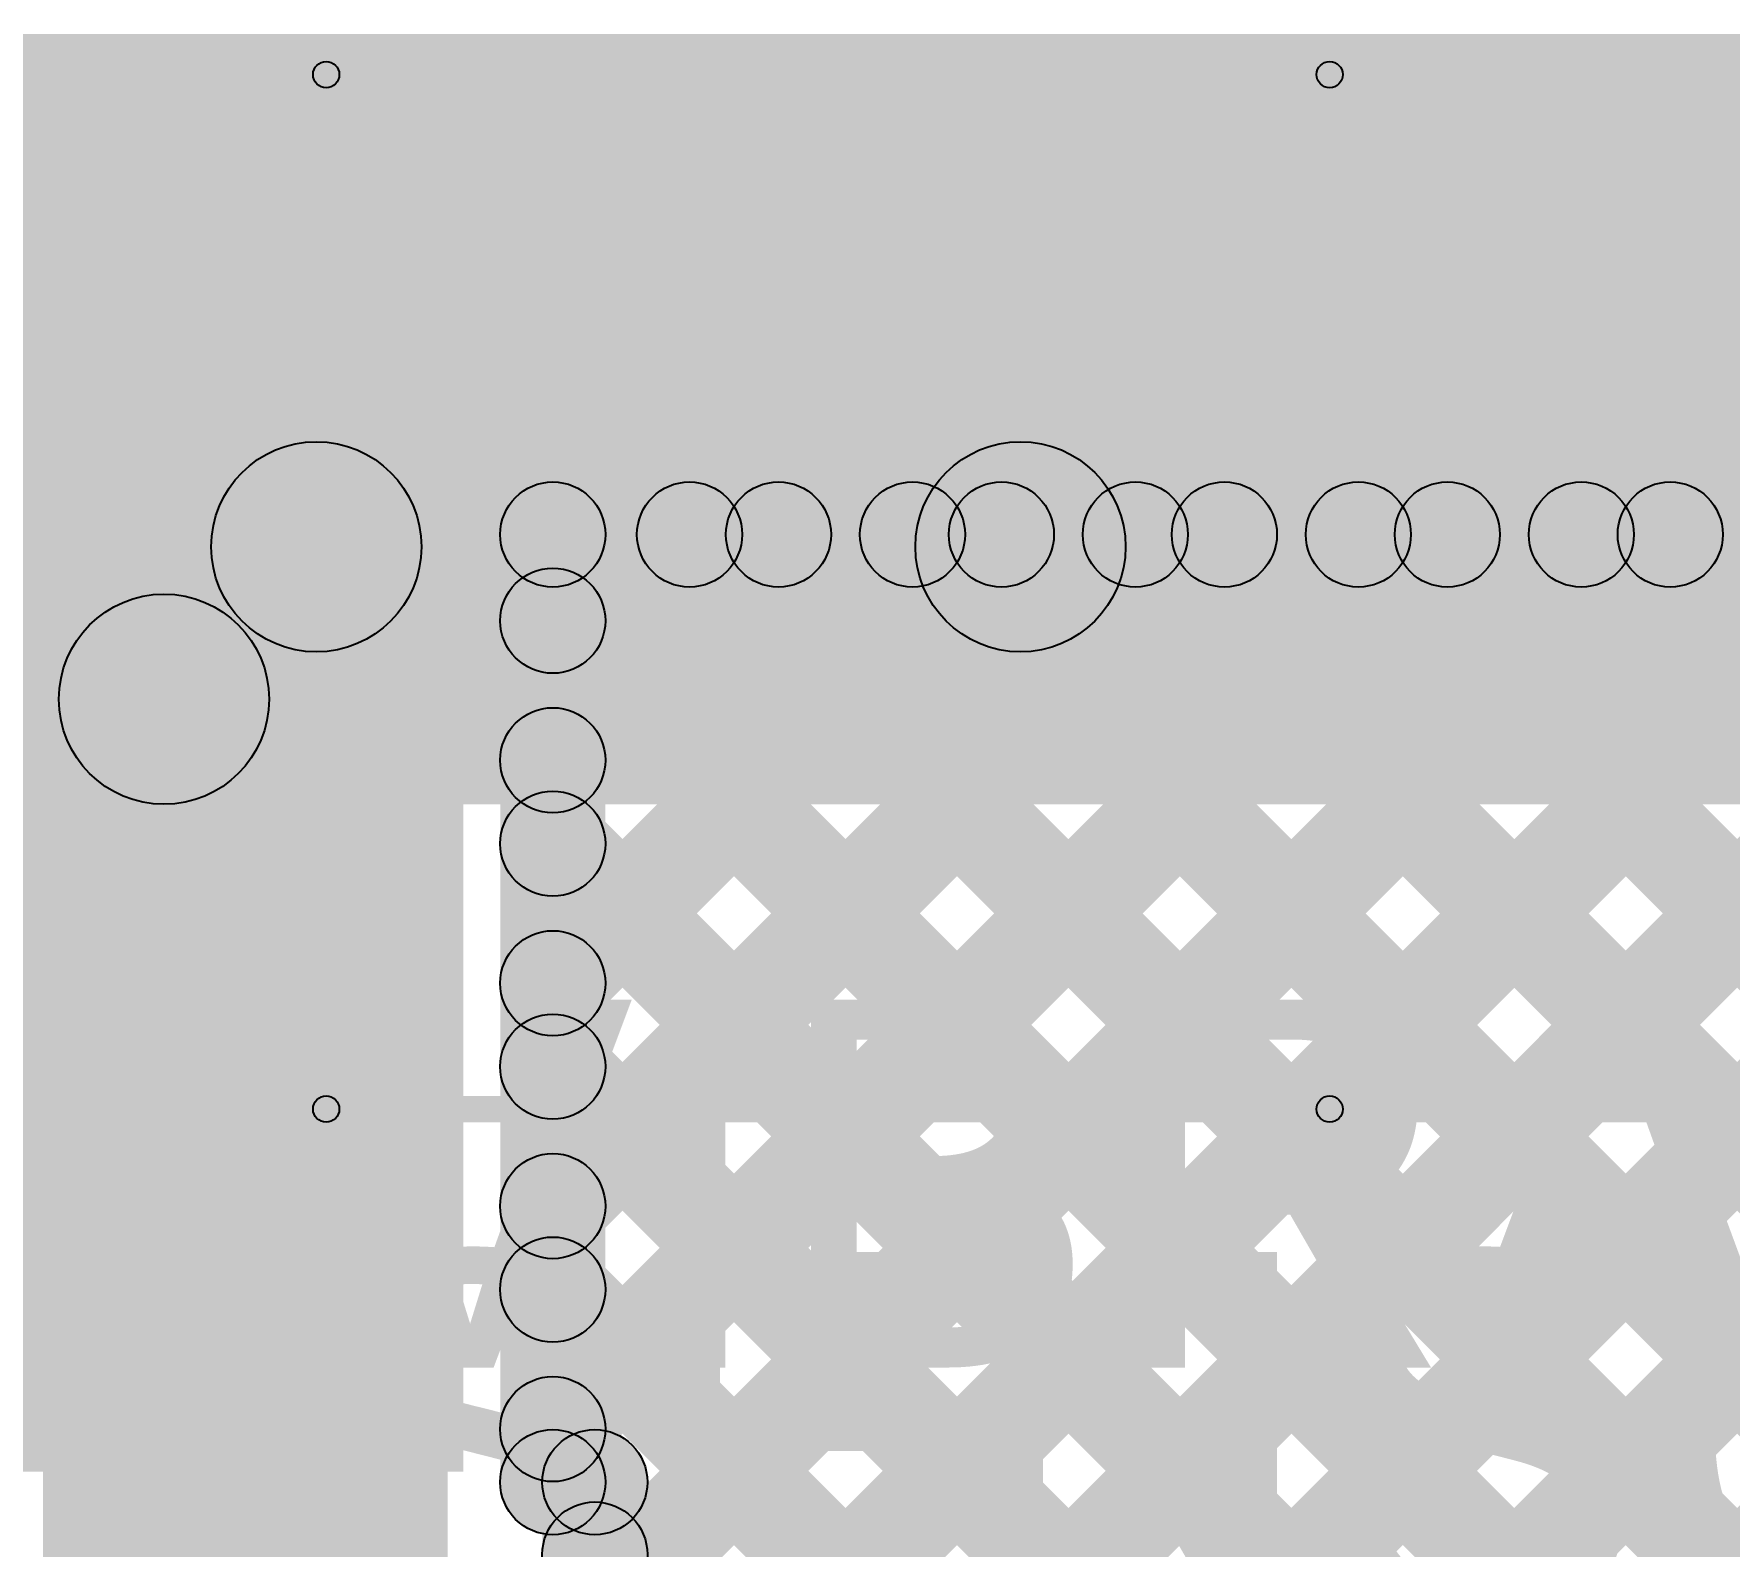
# Model space of a CAD drawing. Header units: millimetres. Extents: x 1.65 to 3.65, y 2.62 to 4.07.
# Drawn here: x 2.9002 to 3.2229, y 3.7828 to 4.0706 of the extents above; entities that cross this region are included whole.
import ezdxf

# ---------------------------------------------------------------- set-up
doc = ezdxf.new("R2010")
doc.units = ezdxf.units.MM
doc.header["$MEASUREMENT"] = 0
for name, color, linetype in [('BottomLayer', 5, 'Continuous'), ('TopLayer', 1, 'Continuous'), ('TopOverlay', 2, 'Continuous')]:
    doc.layers.add(name, color=color, linetype=linetype)

# ---------------------------------------------------------------- blocks, each defined once
blk = doc.blocks.new('SW_420_9')
at = {"layer": 'TopOverlay'}
h = blk.add_hatch(color=2, dxfattribs=at)
edge = h.paths.add_edge_path()
edge.add_arc((-0.19098, 0.09785), 0.0025, 0, 360)
h = blk.add_hatch(color=2, dxfattribs=at)
edge = h.paths.add_edge_path()
edge.add_arc((-0.19098, 0.09785), 0.0025, 0, 360)
for points in [[(-0.19098, 0.09535), (-0.19098, 0.10035), (0, 0.10035), (0, 0.09535)], [(0, 0.09535), (0, 0.10035), (0.19098, 0.10035), (0.19098, 0.09535)], [(-0.18848, -0.099), (-0.19348, -0.099), (-0.19348, 0.09785), (-0.18848, 0.09785)], [(-0.19098, -0.1015), (-0.19098, -0.0965), (0, -0.0965), (0, -0.1015)], [(0, -0.1015), (0, -0.0965), (0.19098, -0.0965), (0.19098, -0.1015)]]:
    blk.add_hatch(color=2, dxfattribs=at).paths.add_polyline_path(points)
h = blk.add_hatch(color=2, dxfattribs=at)
edge = h.paths.add_edge_path()
edge.add_arc((0, 0.09785), 0.0025, 0, 360)
h = blk.add_hatch(color=2, dxfattribs=at)
edge = h.paths.add_edge_path()
edge.add_arc((0, 0.09785), 0.0025, 0, 360)
h = blk.add_hatch(color=2, dxfattribs=at)
edge = h.paths.add_edge_path()
edge.add_arc((-0.19098, -0.099), 0.0025, 0, 360)
h = blk.add_hatch(color=2, dxfattribs=at)
edge = h.paths.add_edge_path()
edge.add_arc((-0.19098, -0.099), 0.0025, 0, 360)
h = blk.add_hatch(color=2, dxfattribs=at)
edge = h.paths.add_edge_path()
edge.add_arc((0, -0.099), 0.0025, 0, 360)
h = blk.add_hatch(color=2, dxfattribs=at)
edge = h.paths.add_edge_path()
edge.add_arc((0, -0.099), 0.0025, 0, 360)
for centre in [(-0.19098, 0.09785), (-0.19098, 0.09785), (0, 0.09785), (0, 0.09785), (-0.19098, -0.099), (-0.19098, -0.099), (0, -0.099), (0, -0.099)]:
    blk.add_circle(centre, 0.0025, dxfattribs=at)

msp = doc.modelspace()

# ---------------------------------------------------------------- hatches: boundary and pattern name
at = {"layer": 'BottomLayer'}
for points in [[(2.563, 4.017), (3.6424, 4.017), (3.6424, 4.0706), (2.563, 4.0706)], [(2.793, 3.924), (3.383, 3.924), (3.383, 4.022), (2.793, 4.022)], [(2.954, 3.953), (2.954, 3.993), (3.088, 3.993), (3.088, 3.953)], [(2.93914, 3.92986), (2.91086, 3.95814), (2.93986, 3.98714), (2.96814, 3.95886)], [(2.902, 3.564), (2.979, 3.564), (2.979, 3.944), (2.902, 3.944)]]:
    msp.add_hatch(color=5, dxfattribs=at).paths.add_polyline_path(points)
h = msp.add_hatch(color=5, dxfattribs=at)
edge = h.paths.add_edge_path()
edge.add_arc((2.954, 3.973), 0.02, 0, 360)
h = msp.add_hatch(color=5, dxfattribs=at)
edge = h.paths.add_edge_path()
edge.add_arc((2.954, 3.973), 0.02, 0, 360)
h = msp.add_hatch(color=5, dxfattribs=at)
edge = h.paths.add_edge_path()
edge.add_arc((3.088, 3.973), 0.02, 0, 360)
h = msp.add_hatch(color=5, dxfattribs=at)
edge = h.paths.add_edge_path()
edge.add_arc((2.925, 3.944), 0.02, 0, 360)
at = {"layer": 'TopLayer'}
for points in [[(2.641, 3.797), (2.982, 3.797), (2.982, 4.07), (2.641, 4.07)], [(2.999, 3.96534), (2.999, 3.98534), (3.39459, 3.98534), (3.39459, 3.96534)], [(3.00607, 3.92531), (2.99193, 3.93945), (3.03488, 3.98241), (3.04903, 3.96826)], [(3.00607, 3.84046), (2.99193, 3.8546), (3.11974, 3.98241), (3.13388, 3.96826)], [(3.00607, 3.79803), (2.99193, 3.81217), (3.16216, 3.98241), (3.1763, 3.96826)], [(3.00607, 3.79803), (2.99193, 3.81217), (3.16216, 3.98241), (3.1763, 3.96826)], [(3.00607, 3.88288), (2.99193, 3.89703), (3.07731, 3.98241), (3.09145, 3.96826)], [(3.01407, 3.7636), (2.99993, 3.77775), (3.20459, 3.98241), (3.21873, 3.96826)], [(3.01595, 3.72305), (3.00181, 3.7372), (3.24702, 3.98241), (3.26116, 3.96826)], [(3.01795, 3.96826), (3.03209, 3.98241), (3.29443, 3.72007), (3.28029, 3.70593)], [(3.05837, 3.72305), (3.04423, 3.7372), (3.28944, 3.98241), (3.30358, 3.96826)], [(3.06038, 3.96826), (3.07452, 3.98241), (3.33685, 3.72007), (3.32271, 3.70593)], [(3.1008, 3.72305), (3.08666, 3.7372), (3.33187, 3.98241), (3.34601, 3.96826)], [(3.1028, 3.96826), (3.11695, 3.98241), (3.37928, 3.72007), (3.36514, 3.70593)], [(3.12705, 3.70688), (3.11291, 3.72102), (3.37429, 3.98241), (3.38844, 3.96826)], [(3.14523, 3.96826), (3.15937, 3.98241), (3.42171, 3.72007), (3.40757, 3.70593)], [(3.18766, 3.96826), (3.2018, 3.98241), (3.46413, 3.72007), (3.44999, 3.70593)], [(3.009, 3.795), (2.989, 3.795), (2.989, 3.97534), (3.009, 3.97534)], [(2.99193, 3.95186), (3.00607, 3.966), (3.252, 3.72007), (3.23786, 3.70593)], [(3.16853, 3.70593), (3.15439, 3.72007), (3.38923, 3.95492), (3.40337, 3.94078)], [(2.99193, 3.90943), (3.00607, 3.92358), (3.20958, 3.72007), (3.19543, 3.70593)], [(2.99193, 3.86701), (3.00607, 3.88115), (3.16715, 3.72007), (3.15301, 3.70593)], [(2.99193, 3.82458), (3.00607, 3.83872), (3.12307, 3.72173), (3.10893, 3.70758)], [(2.999, 3.785), (2.999, 3.805), (3.007, 3.805), (3.007, 3.785)], [(3.017, 3.73013), (2.997, 3.73013), (2.997, 3.795), (3.017, 3.795)], [(2.99993, 3.77415), (3.01407, 3.7883), (3.06517, 3.7372), (3.05103, 3.72305)]]:
    msp.add_hatch(color=1, dxfattribs=at).paths.add_polyline_path(points)
h = msp.add_hatch(color=1, dxfattribs=at)
edge = h.paths.add_edge_path()
edge.add_arc((2.999, 3.97534), 0.01, 0, 360)
h = msp.add_hatch(color=1, dxfattribs=at)
edge = h.paths.add_edge_path()
edge.add_arc((2.999, 3.97534), 0.01, 0, 360)
h = msp.add_hatch(color=1, dxfattribs=at)
edge = h.paths.add_edge_path()
edge.add_arc((3.02502, 3.97534), 0.01, 0, 360)
h = msp.add_hatch(color=1, dxfattribs=at)
edge = h.paths.add_edge_path()
edge.add_arc((3.04195, 3.97534), 0.01, 0, 360)
h = msp.add_hatch(color=1, dxfattribs=at)
edge = h.paths.add_edge_path()
edge.add_arc((3.06745, 3.97534), 0.01, 0, 360)
h = msp.add_hatch(color=1, dxfattribs=at)
edge = h.paths.add_edge_path()
edge.add_arc((3.08438, 3.97534), 0.01, 0, 360)
h = msp.add_hatch(color=1, dxfattribs=at)
edge = h.paths.add_edge_path()
edge.add_arc((3.10987, 3.97534), 0.01, 0, 360)
h = msp.add_hatch(color=1, dxfattribs=at)
edge = h.paths.add_edge_path()
edge.add_arc((3.12681, 3.97534), 0.01, 0, 360)
h = msp.add_hatch(color=1, dxfattribs=at)
edge = h.paths.add_edge_path()
edge.add_arc((3.1523, 3.97534), 0.01, 0, 360)
h = msp.add_hatch(color=1, dxfattribs=at)
edge = h.paths.add_edge_path()
edge.add_arc((3.16923, 3.97534), 0.01, 0, 360)
h = msp.add_hatch(color=1, dxfattribs=at)
edge = h.paths.add_edge_path()
edge.add_arc((3.16923, 3.97534), 0.01, 0, 360)
h = msp.add_hatch(color=1, dxfattribs=at)
edge = h.paths.add_edge_path()
edge.add_arc((3.19473, 3.97534), 0.01, 0, 360)
h = msp.add_hatch(color=1, dxfattribs=at)
edge = h.paths.add_edge_path()
edge.add_arc((3.21166, 3.97534), 0.01, 0, 360)
h = msp.add_hatch(color=1, dxfattribs=at)
edge = h.paths.add_edge_path()
edge.add_arc((2.999, 3.95893), 0.01, 0, 360)
h = msp.add_hatch(color=1, dxfattribs=at)
edge = h.paths.add_edge_path()
edge.add_arc((2.999, 3.93238), 0.01, 0, 360)
h = msp.add_hatch(color=1, dxfattribs=at)
edge = h.paths.add_edge_path()
edge.add_arc((2.999, 3.9165), 0.01, 0, 360)
h = msp.add_hatch(color=1, dxfattribs=at)
edge = h.paths.add_edge_path()
edge.add_arc((2.999, 3.88995), 0.01, 0, 360)
h = msp.add_hatch(color=1, dxfattribs=at)
edge = h.paths.add_edge_path()
edge.add_arc((2.999, 3.87408), 0.01, 0, 360)
h = msp.add_hatch(color=1, dxfattribs=at)
edge = h.paths.add_edge_path()
edge.add_arc((2.999, 3.84753), 0.01, 0, 360)
h = msp.add_hatch(color=1, dxfattribs=at)
edge = h.paths.add_edge_path()
edge.add_arc((2.999, 3.83165), 0.01, 0, 360)
h = msp.add_hatch(color=1, dxfattribs=at)
edge = h.paths.add_edge_path()
edge.add_arc((2.999, 3.8051), 0.01, 0, 360)
h = msp.add_hatch(color=1, dxfattribs=at)
edge = h.paths.add_edge_path()
edge.add_arc((2.999, 3.8051), 0.01, 0, 360)
h = msp.add_hatch(color=1, dxfattribs=at)
edge = h.paths.add_edge_path()
edge.add_arc((2.999, 3.795), 0.01, 0, 360)
h = msp.add_hatch(color=1, dxfattribs=at)
edge = h.paths.add_edge_path()
edge.add_arc((2.999, 3.795), 0.01, 0, 360)
h = msp.add_hatch(color=1, dxfattribs=at)
edge = h.paths.add_edge_path()
edge.add_arc((3.007, 3.795), 0.01, 0, 360)
h = msp.add_hatch(color=1, dxfattribs=at)
edge = h.paths.add_edge_path()
edge.add_arc((3.007, 3.795), 0.01, 0, 360)
h = msp.add_hatch(color=1, dxfattribs=at)
edge = h.paths.add_edge_path()
edge.add_arc((3.007, 3.78123), 0.01, 0, 360)

# ---------------------------------------------------------------- linework, layer by layer
at = {"layer": 'BottomLayer'}
for centre in [(2.954, 3.973), (2.954, 3.973), (3.088, 3.973), (2.925, 3.944)]:
    msp.add_circle(centre, 0.02, dxfattribs=at)
at = {"layer": 'TopLayer'}
for centre in [(2.999, 3.97534), (2.999, 3.97534), (3.02502, 3.97534), (3.04195, 3.97534), (3.06745, 3.97534), (3.08438, 3.97534), (3.10987, 3.97534), (3.12681, 3.97534), (3.1523, 3.97534), (3.16923, 3.97534), (3.16923, 3.97534), (3.19473, 3.97534), (3.21166, 3.97534), (2.999, 3.95893), (2.999, 3.93238), (2.999, 3.9165), (2.999, 3.88995), (2.999, 3.87408), (2.999, 3.84753), (2.999, 3.83165), (2.999, 3.8051), (2.999, 3.8051), (2.999, 3.795), (2.999, 3.795), (3.007, 3.795), (3.007, 3.795), (3.007, 3.78123)]:
    msp.add_circle(centre, 0.01, dxfattribs=at)

# ---------------------------------------------------------------- block references
msp.add_blockref('SW_420_9', (3.14685, 3.965))

# ---------------------------------------------------------------- texts
at = {"layer": 'TopOverlay'}
for s, p in [('VIBRATION', (2.952, 3.81682)), ('SENSOR', (2.952, 3.76882))]:
    msp.add_text(s, height=0.07, rotation=360, dxfattribs=at).set_placement(p)

doc.saveas('drawing.dxf')
